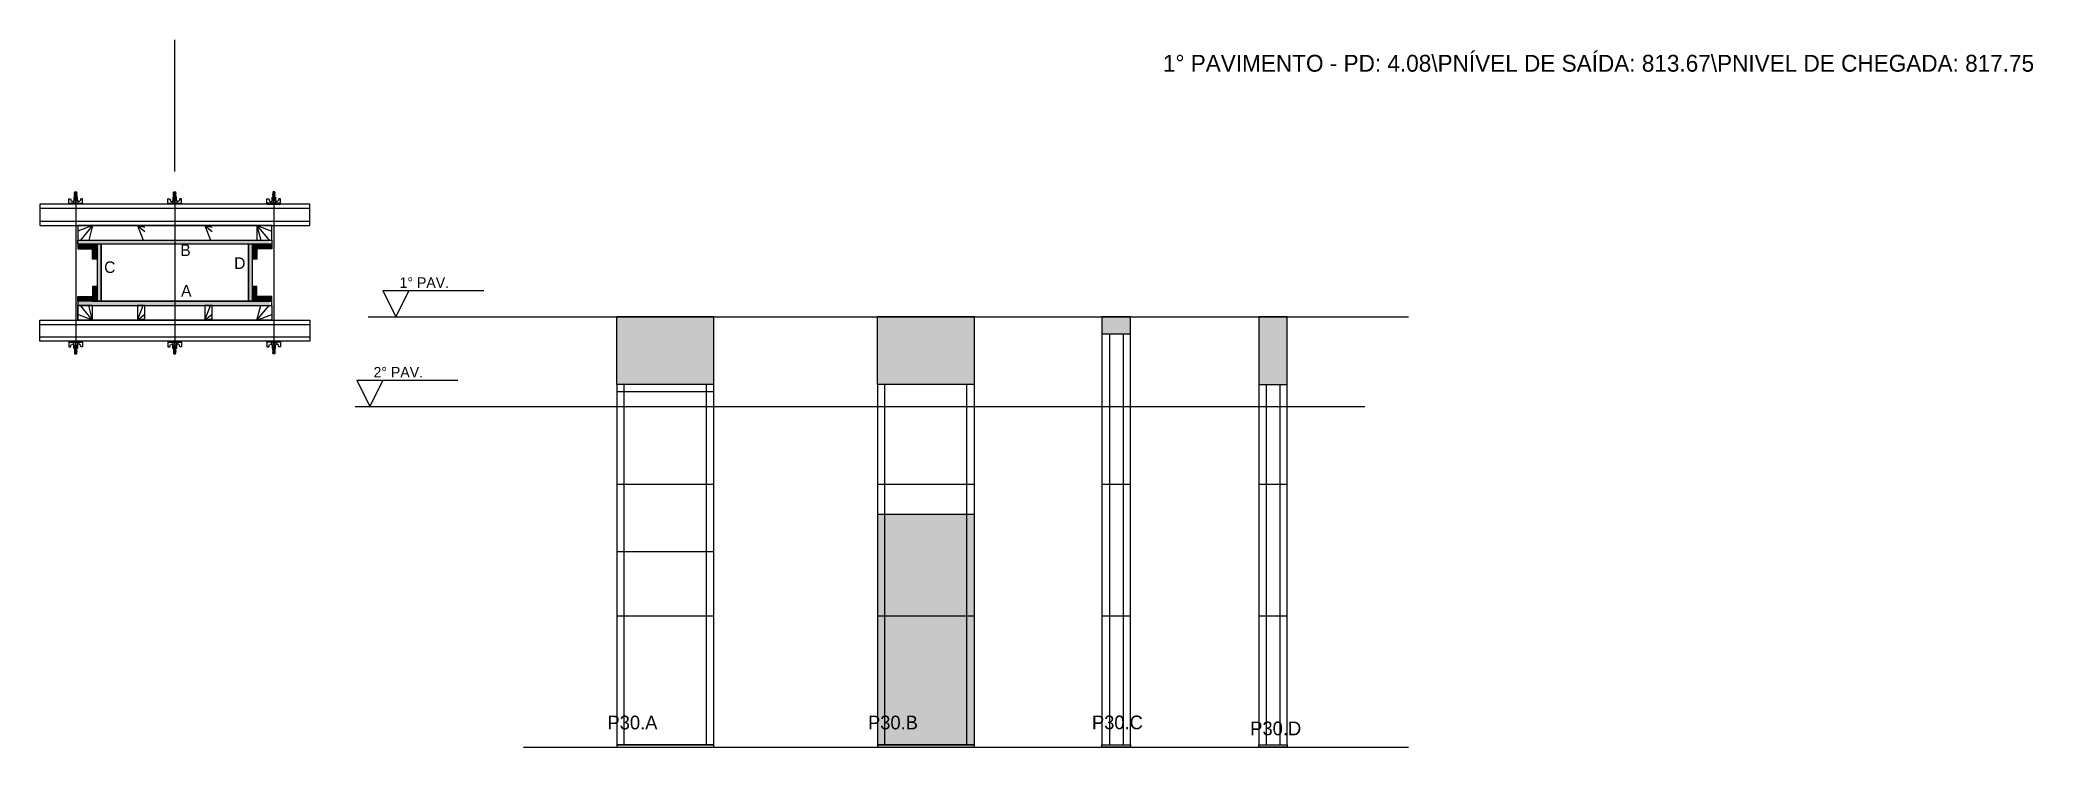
# Model space of a CAD drawing. Header units: metres. Extents: x 3100 to 4992, y 5214 to 5885.
import ezdxf

# ---------------------------------------------------------------- set-up
doc = ezdxf.new("R2010")
doc.units = ezdxf.units.M
for name, color, linetype in [('CHAPA', 7, 'Continuous'), ('COTA', 7, 'Continuous'), ('Hachura', 7, 'Continuous'), ('Madeira', 7, 'Continuous'), ('NIVEL 1° PAV.', 7, 'Continuous'), ('NIVEL 2° PAV.', 7, 'Continuous'), ('NOMENCLATURA', 7, 'Continuous'), ('Nível', 7, 'Continuous'), ('Painéis', 7, 'Continuous'), ('Perfil Metálico', 7, 'Continuous'), ('SARR_2.2x7', 7, 'Continuous'), ('SARRAFO', 7, 'Continuous'), ('Texto Seção', 7, 'Continuous'), ('TEXTO_GERAL', 7, 'Continuous')]:
    doc.layers.add(name, color=color, linetype=linetype)

msp = doc.modelspace()

# ---------------------------------------------------------------- hatches: boundary and pattern name
at = {"layer": 'COTA'}
h = msp.add_hatch(color=7, dxfattribs=at)
h.dxf.hatch_style = 1
h.paths.add_polyline_path([(3647.7, 5558.4), (3739.7, 5558.4), (3739.7, 5558.4), (3739.7, 5622.4), (3739.7, 5622.4), (3647.7, 5622.4), (3647.7, 5622.4), (3647.7, 5558.4)])
h = msp.add_hatch(color=7, dxfattribs=at)
h.dxf.hatch_style = 1
h.paths.add_polyline_path([(3894.9, 5608.4), (3894.9, 5608.4), (3894.9, 5608.4), (3894.9, 5558.4), (3894.9, 5558.4), (3986.9, 5558.4), (3986.9, 5558.4), (3986.9, 5606.4), (3986.9, 5606.4), (3986.9, 5606.4), (3986.9, 5606.4), (3986.9, 5622.4), (3986.9, 5622.4), (3894.9, 5622.4), (3894.9, 5622.4), (3894.9, 5608.4)])
h = msp.add_hatch(color=7, dxfattribs=at)
h.dxf.hatch_style = 1
h.paths.add_polyline_path([(4108, 5606.4), (4135, 5606.4), (4135, 5606.4), (4135, 5622.4), (4135, 5622.4), (4108, 5622.4), (4108, 5622.4), (4108, 5606.4)])
h = msp.add_hatch(color=7, dxfattribs=at)
h.dxf.hatch_style = 1
h.paths.add_polyline_path([(4256.8, 5558.4), (4283.8, 5558.4), (4283.8, 5558.4), (4283.8, 5622.4), (4283.8, 5622.4), (4256.8, 5622.4), (4256.8, 5622.4), (4256.8, 5558.4)])
at = {"layer": 'Hachura'}
h = msp.add_hatch(color=7, dxfattribs=at)
h.dxf.hatch_style = 1
h.paths.add_polyline_path([(3134.2, 5691.2), (3134.2, 5695.2), (3134.2, 5695.2), (3318.2, 5695.2), (3318.2, 5695.2), (3318.2, 5691.2), (3318.2, 5691.2), (3134.2, 5691.2), (3134.2, 5691.2)])
h = msp.add_hatch(color=7, dxfattribs=at)
h.dxf.hatch_style = 1
h.paths.add_polyline_path([(3150.2, 5691.2), (3150.2, 5686.8), (3150.2, 5686.8), (3136.2, 5686.8), (3136.2, 5686.8), (3136.2, 5691.2), (3136.2, 5691.2), (3150.2, 5691.2)])
h = msp.add_hatch(color=7, dxfattribs=at)
h.dxf.hatch_style = 1
h.paths.add_polyline_path([(3154.6, 5691.2), (3150.2, 5691.2), (3150.2, 5691.2), (3150.2, 5677.2), (3150.2, 5677.2), (3154.6, 5677.2), (3154.6, 5677.2), (3154.6, 5691.2)])
h = msp.add_hatch(color=7, dxfattribs=at)
h.dxf.hatch_style = 1
h.paths.add_polyline_path([(3158.2, 5691.2), (3154.6, 5691.2), (3154.6, 5691.2), (3154.6, 5637.2), (3154.6, 5637.2), (3158.2, 5637.2), (3158.2, 5637.2), (3158.2, 5691.2)])
h = msp.add_hatch(color=7, dxfattribs=at)
h.dxf.hatch_style = 1
h.paths.add_polyline_path([(3158.2, 5691.2), (3154.6, 5691.2), (3154.6, 5691.2), (3154.6, 5637.2), (3154.6, 5637.2), (3158.2, 5637.2), (3158.2, 5637.2), (3158.2, 5691.2)])
h = msp.add_hatch(color=7, dxfattribs=at)
h.dxf.hatch_style = 1
h.paths.add_polyline_path([(3301.8, 5691.2), (3298.2, 5691.2), (3298.2, 5691.2), (3298.2, 5637.2), (3298.2, 5637.2), (3301.8, 5637.2), (3301.8, 5637.2), (3301.8, 5691.2)])
h = msp.add_hatch(color=7, dxfattribs=at)
h.dxf.hatch_style = 1
h.paths.add_polyline_path([(3301.8, 5691.2), (3298.2, 5691.2), (3298.2, 5691.2), (3298.2, 5637.2), (3298.2, 5637.2), (3301.8, 5637.2), (3301.8, 5637.2), (3301.8, 5691.2)])
h = msp.add_hatch(color=7, dxfattribs=at)
h.dxf.hatch_style = 1
h.paths.add_polyline_path([(3306.2, 5691.2), (3301.8, 5691.2), (3301.8, 5691.2), (3301.8, 5677.2), (3301.8, 5677.2), (3306.2, 5677.2), (3306.2, 5677.2), (3306.2, 5691.2)])
h = msp.add_hatch(color=7, dxfattribs=at)
h.dxf.hatch_style = 1
h.paths.add_polyline_path([(3306.2, 5691.2), (3306.2, 5686.8), (3306.2, 5686.8), (3320.2, 5686.8), (3320.2, 5686.8), (3320.2, 5691.2), (3320.2, 5691.2), (3306.2, 5691.2)])
h = msp.add_hatch(color=7, dxfattribs=at)
h.dxf.hatch_style = 1
h.paths.add_polyline_path([(3134.2, 5637.2), (3134.2, 5633.2), (3134.2, 5633.2), (3318.2, 5633.2), (3318.2, 5633.2), (3318.2, 5637.2), (3318.2, 5637.2), (3134.2, 5637.2), (3134.2, 5637.2)])
h = msp.add_hatch(color=7, dxfattribs=at)
h.dxf.hatch_style = 1
h.paths.add_polyline_path([(3150.2, 5637.2), (3150.2, 5641.6), (3150.2, 5641.6), (3136.2, 5641.6), (3136.2, 5641.6), (3136.2, 5637.2), (3136.2, 5637.2), (3150.2, 5637.2)])
h = msp.add_hatch(color=7, dxfattribs=at)
h.dxf.hatch_style = 1
h.paths.add_polyline_path([(3154.6, 5637.2), (3150.2, 5637.2), (3150.2, 5637.2), (3150.2, 5651.2), (3150.2, 5651.2), (3154.6, 5651.2), (3154.6, 5651.2), (3154.6, 5637.2)])
h = msp.add_hatch(color=7, dxfattribs=at)
h.dxf.hatch_style = 1
h.paths.add_polyline_path([(3306.2, 5637.2), (3301.8, 5637.2), (3301.8, 5637.2), (3301.8, 5651.2), (3301.8, 5651.2), (3306.2, 5651.2), (3306.2, 5651.2), (3306.2, 5637.2)])
h = msp.add_hatch(color=7, dxfattribs=at)
h.dxf.hatch_style = 1
h.paths.add_polyline_path([(3306.2, 5637.2), (3306.2, 5641.6), (3306.2, 5641.6), (3320.2, 5641.6), (3320.2, 5641.6), (3320.2, 5637.2), (3320.2, 5637.2), (3306.2, 5637.2)])
h = msp.add_hatch(color=7, dxfattribs=at)
h.dxf.hatch_style = 1
h.paths.add_polyline_path([(3986.9, 5214.4), (3986.9, 5435.4), (3986.9, 5435.4), (3894.9, 5435.4), (3894.9, 5435.4), (3894.9, 5214.4), (3894.9, 5214.4), (3986.9, 5214.4), (3986.9, 5214.4)])

# ---------------------------------------------------------------- linework, layer by layer
at = {"layer": 'CHAPA', "color": 7, "lineweight": 25}
for points in [[(3136.2, 5691.2), (3136.2, 5695.2), (3320.2, 5695.2), (3320.2, 5691.2)], [(3136.2, 5691.2), (3136.2, 5695.2), (3320.2, 5695.2), (3320.2, 5691.2)], [(3158.2, 5691.2), (3154.6, 5691.2), (3154.6, 5637.2), (3158.2, 5637.2)], [(3158.2, 5691.2), (3154.6, 5691.2), (3154.6, 5637.2), (3158.2, 5637.2)], [(3301.8, 5691.2), (3298.2, 5691.2), (3298.2, 5637.2), (3301.8, 5637.2)], [(3301.8, 5691.2), (3298.2, 5691.2), (3298.2, 5637.2), (3301.8, 5637.2)], [(3136.2, 5637.2), (3136.2, 5633.2), (3320.2, 5633.2), (3320.2, 5637.2)], [(3136.2, 5637.2), (3136.2, 5633.2), (3320.2, 5633.2), (3320.2, 5637.2)]]:
    msp.add_lwpolyline(points, close=True, dxfattribs=at)
at = {"layer": 'COTA', "color": 7, "lineweight": 25}
for p, q in [((3739.7, 5622.4), (3647.7, 5622.4)), ((3647.7, 5558.4), (3647.7, 5622.4)), ((3739.7, 5558.4), (3739.7, 5622.4)), ((3986.9, 5622.4), (3894.9, 5622.4)), ((3894.9, 5558.4), (3894.9, 5622.4)), ((3986.9, 5558.4), (3986.9, 5622.4))]:
    msp.add_line(p, q, dxfattribs=at)
for points in [[(4135, 5606.4), (4135, 5622.4), (4108, 5622.4), (4108, 5606.4)], [(4283.8, 5558.4), (4283.8, 5622.4), (4256.8, 5622.4), (4256.8, 5558.4)]]:
    msp.add_lwpolyline(points, dxfattribs=at)
at = {"layer": 'Defpoints', "color": 7, "lineweight": 25}
msp.add_line((3228.2, 5760.1), (3228.2, 5885.1), dxfattribs=at)
at = {"layer": 'Hachura', "color": 7, "lineweight": 25}
for p, q in [((3127.7, 5729.2), (3127.7, 5734.3)), ((3127.7, 5734.3), (3129.4, 5734.3)), ((3129.4, 5734.3), (3130, 5732.1)), ((3130.3, 5731.9), (3132.2, 5731.9)), ((3132.2, 5732.7), (3136.1, 5732.7)), ((3132.2, 5730.1), (3132.2, 5732.7)), ((3135.9, 5735.9), (3132.5, 5735.9)), ((3132.5, 5735.9), (3132.5, 5732.7)), ((3135.9, 5735.8), (3132.5, 5735.8)), ((3135.2, 5738.9), (3133, 5740)), ((3135.2, 5737.8), (3133, 5738.8)), ((3135.2, 5736.6), (3133, 5737.7)), ((3134.3, 5735.9), (3133, 5736.5)), ((3133.1, 5740.7), (3133.5, 5741)), ((3133.1, 5740.3), (3133.1, 5740.7)), ((3133.1, 5740.7), (3133.1, 5740.7)), ((3135.1, 5740.7), (3133.1, 5740.7)), ((3133.1, 5740.3), (3135.1, 5739.4)), ((3133.1, 5740.3), (3135.1, 5739.4)), ((3133.1, 5740.2), (3135.2, 5739.2)), ((3133.1, 5739.2), (3133.1, 5739.8)), ((3135.1, 5738.8), (3133.1, 5739.8)), ((3133.1, 5739.2), (3135.1, 5738.2)), ((3133.1, 5739.1), (3135.2, 5738)), ((3133.1, 5738), (3133.1, 5738.7)), ((3135.1, 5737.7), (3133.1, 5738.7)), ((3133.1, 5738.4), (3133.1, 5738.7)), ((3133.1, 5738), (3135.1, 5737)), ((3133.1, 5737.9), (3135.2, 5736.8)), ((3133.1, 5736.9), (3133.1, 5737.5)), ((3135.1, 5736.5), (3133.1, 5737.5)), ((3133.1, 5736.9), (3135.1, 5735.9)), ((3134, 5735.9), (3133.1, 5736.3)), ((3133.1, 5735.9), (3133.1, 5736.3)), ((3133.5, 5741), (3134.8, 5741)), ((3133.5, 5735.9), (3133.5, 5732.7)), ((3135.1, 5740), (3133.8, 5740.7)), ((3133.9, 5730.1), (3133.9, 5732.1)), ((3135.2, 5740.1), (3134, 5740.7)), ((3134.2, 5740), (3134.2, 5592.2)), ((3134.4, 5732.1), (3134.4, 5730.1)), ((3134.6, 5740.7), (3135.2, 5740.3)), ((3135.1, 5740.7), (3134.8, 5741)), ((3134.8, 5740.7), (3135.1, 5740.5)), ((3135.1, 5740.5), (3135.1, 5740.7)), ((3135.1, 5740), (3135.1, 5739.4)), ((3135.1, 5738.2), (3135.1, 5738.8)), ((3135.1, 5737.5), (3135.1, 5737.7)), ((3135.1, 5737.5), (3135.1, 5737)), ((3135.1, 5736.5), (3135.1, 5735.9)), ((3135.1, 5735.9), (3135.1, 5732.7)), ((3135.9, 5732.7), (3135.9, 5735.9)), ((3136.1, 5732.7), (3135.9, 5732.7)), ((3136.1, 5732.7), (3135.9, 5732.7)), ((3136.1, 5732.7), (3136.1, 5730.1)), ((3138.1, 5731.9), (3136.1, 5731.9)), ((3138.9, 5734.3), (3138.4, 5732.1)), ((3140.6, 5734.3), (3138.9, 5734.3)), ((3140.6, 5730.1), (3140.6, 5734.3)), ((3221.7, 5729.2), (3221.7, 5734.3)), ((3221.7, 5734.3), (3223.4, 5734.3)), ((3223.4, 5734.3), (3224, 5732.1)), ((3224.3, 5731.9), (3226.2, 5731.9)), ((3226.2, 5732.7), (3230.1, 5732.7)), ((3226.2, 5730.1), (3226.2, 5732.7)), ((3229.9, 5735.9), (3226.5, 5735.9)), ((3226.5, 5735.9), (3226.5, 5732.7)), ((3229.9, 5735.8), (3226.5, 5735.8)), ((3229.2, 5738.9), (3227, 5740)), ((3229.2, 5737.8), (3227, 5738.8)), ((3229.2, 5736.6), (3227, 5737.7)), ((3228.3, 5735.9), (3227, 5736.5)), ((3227.1, 5740.7), (3227.5, 5741)), ((3227.1, 5740.3), (3227.1, 5740.7)), ((3227.1, 5740.7), (3227.1, 5740.7)), ((3229.1, 5740.7), (3227.1, 5740.7)), ((3227.1, 5740.3), (3229.1, 5739.4)), ((3227.1, 5740.3), (3229.1, 5739.4)), ((3227.1, 5740.2), (3229.2, 5739.2)), ((3227.1, 5739.2), (3227.1, 5739.8)), ((3229.1, 5738.8), (3227.1, 5739.8)), ((3227.1, 5739.2), (3229.1, 5738.2)), ((3227.1, 5739.1), (3229.2, 5738)), ((3227.1, 5738), (3227.1, 5738.7)), ((3229.1, 5737.7), (3227.1, 5738.7)), ((3227.1, 5738.4), (3227.1, 5738.7)), ((3227.1, 5738), (3229.1, 5737)), ((3227.1, 5737.9), (3229.2, 5736.8)), ((3227.1, 5736.9), (3227.1, 5737.5)), ((3229.1, 5736.5), (3227.1, 5737.5)), ((3227.1, 5736.9), (3229.1, 5735.9)), ((3228, 5735.9), (3227.1, 5736.3)), ((3227.1, 5735.9), (3227.1, 5736.3)), ((3227.5, 5741), (3228.8, 5741)), ((3227.5, 5735.9), (3227.5, 5732.7)), ((3229.1, 5740), (3227.8, 5740.7)), ((3227.9, 5730.1), (3227.9, 5732.1)), ((3229.2, 5740.1), (3228, 5740.7)), ((3228.2, 5740), (3228.2, 5592.2)), ((3228.4, 5732.1), (3228.4, 5730.1)), ((3228.6, 5740.7), (3229.2, 5740.3)), ((3229.1, 5740.7), (3228.8, 5741)), ((3228.8, 5740.7), (3229.1, 5740.5)), ((3229.1, 5740.5), (3229.1, 5740.7)), ((3229.1, 5740), (3229.1, 5739.4)), ((3229.1, 5738.2), (3229.1, 5738.8)), ((3229.1, 5737.5), (3229.1, 5737.7)), ((3229.1, 5737.5), (3229.1, 5737)), ((3229.1, 5736.5), (3229.1, 5735.9)), ((3229.1, 5735.9), (3229.1, 5732.7)), ((3229.9, 5732.7), (3229.9, 5735.9)), ((3230.1, 5732.7), (3229.9, 5732.7)), ((3230.1, 5732.7), (3229.9, 5732.7)), ((3230.1, 5732.7), (3230.1, 5730.1)), ((3232.1, 5731.9), (3230.1, 5731.9)), ((3232.9, 5734.3), (3232.4, 5732.1)), ((3234.6, 5734.3), (3232.9, 5734.3)), ((3234.6, 5730.1), (3234.6, 5734.3)), ((3315.7, 5730.1), (3315.7, 5734.3)), ((3315.7, 5734.3), (3317.4, 5734.3)), ((3317.4, 5734.3), (3318, 5732.1)), ((3318.3, 5731.9), (3320.2, 5731.9)), ((3324.1, 5732.7), (3320.2, 5732.7)), ((3320.2, 5732.7), (3320.2, 5730.1)), ((3320.2, 5732.7), (3320.5, 5732.7)), ((3320.2, 5732.7), (3320.5, 5732.7)), ((3320.5, 5735.9), (3323.9, 5735.9)), ((3320.5, 5732.7), (3320.5, 5735.9)), ((3320.5, 5735.8), (3323.9, 5735.8)), ((3321.8, 5740.7), (3321.1, 5740.3)), ((3323.3, 5740.2), (3321.1, 5739.2)), ((3323.3, 5739.1), (3321.1, 5738)), ((3323.3, 5737.9), (3321.1, 5736.8)), ((3321.2, 5740.1), (3322.3, 5740.7)), ((3321.2, 5738.9), (3323.3, 5740)), ((3321.2, 5737.8), (3323.3, 5738.8)), ((3321.2, 5736.6), (3323.3, 5737.7)), ((3321.3, 5740.7), (3321.6, 5741)), ((3321.5, 5740.7), (3321.3, 5740.5)), ((3321.3, 5740.5), (3321.3, 5740.7)), ((3321.3, 5740), (3322.6, 5740.7)), ((3321.3, 5740.7), (3323.2, 5740.7)), ((3323.2, 5740.3), (3321.3, 5739.4)), ((3323.2, 5740.3), (3321.3, 5739.4)), ((3321.3, 5740), (3321.3, 5739.4)), ((3321.3, 5738.8), (3323.2, 5739.8)), ((3323.2, 5739.2), (3321.3, 5738.2)), ((3321.3, 5738.2), (3321.3, 5738.8)), ((3321.3, 5737.7), (3323.2, 5738.7)), ((3323.2, 5738), (3321.3, 5737)), ((3321.3, 5737.5), (3321.3, 5737.7)), ((3321.3, 5737.5), (3321.3, 5737)), ((3321.3, 5736.5), (3323.2, 5737.5)), ((3323.2, 5736.9), (3321.3, 5735.9)), ((3321.3, 5736.5), (3321.3, 5735.9)), ((3321.3, 5735.9), (3321.3, 5732.7)), ((3322.9, 5741), (3321.6, 5741)), ((3322, 5732.1), (3322, 5730.1)), ((3322, 5735.9), (3323.3, 5736.5)), ((3322.2, 5740), (3322.2, 5592.2)), ((3322.3, 5735.9), (3323.2, 5736.3)), ((3322.5, 5730.1), (3322.5, 5732.1)), ((3322.8, 5735.9), (3322.8, 5732.7)), ((3323.2, 5740.7), (3322.9, 5741)), ((3323.2, 5740.3), (3323.2, 5740.7)), ((3323.2, 5740.7), (3323.2, 5740.7)), ((3323.2, 5739.2), (3323.2, 5739.8)), ((3323.2, 5738), (3323.2, 5738.7)), ((3323.2, 5738.4), (3323.2, 5738.7)), ((3323.2, 5736.9), (3323.2, 5737.5)), ((3323.2, 5735.9), (3323.2, 5736.3)), ((3323.9, 5735.9), (3323.9, 5732.7)), ((3324.1, 5730.1), (3324.1, 5732.7)), ((3326.1, 5731.9), (3324.1, 5731.9)), ((3327, 5734.3), (3326.4, 5732.1)), ((3328.6, 5734.3), (3327, 5734.3)), ((3328.6, 5729.2), (3328.6, 5734.3)), ((3127.7, 5730.1), (3140.6, 5730.1)), ((3127.7, 5730.1), (3132.9, 5730.1)), ((3140.6, 5729.2), (3127.7, 5729.2)), ((3127.9, 5730.1), (3127.9, 5729.2)), ((3128.1, 5730.1), (3128.1, 5729.2)), ((3128.4, 5730.1), (3128.4, 5729.2)), ((3128.9, 5730.1), (3128.9, 5729.2)), ((3129.7, 5730.1), (3129.7, 5729.2)), ((3131.1, 5730.1), (3131.1, 5729.2)), ((3139.7, 5729.2), (3131.9, 5729.2)), ((3134.2, 5730.1), (3132.2, 5730.1)), ((3132.9, 5730.1), (3133.5, 5730.1)), ((3133.2, 5729.8), (3133.2, 5730)), ((3133.2, 5729.3), (3133.2, 5729.8)), ((3134.2, 5730.1), (3134.2, 5729.2)), ((3135.2, 5730), (3135.2, 5729.5)), ((3137.2, 5730.1), (3137.2, 5729.2)), ((3138.6, 5730.1), (3138.6, 5729.2)), ((3139.5, 5730.1), (3139.5, 5729.2)), ((3139.9, 5730.1), (3139.9, 5729.2)), ((3140.3, 5730.1), (3140.3, 5729.2)), ((3140.5, 5730.1), (3140.5, 5729.2)), ((3140.6, 5730.1), (3140.6, 5729.2)), ((3221.7, 5730.1), (3234.6, 5730.1)), ((3221.7, 5730.1), (3226.9, 5730.1)), ((3234.6, 5729.2), (3221.7, 5729.2)), ((3221.9, 5730.1), (3221.9, 5729.2)), ((3222.1, 5730.1), (3222.1, 5729.2)), ((3222.4, 5730.1), (3222.4, 5729.2)), ((3222.9, 5730.1), (3222.9, 5729.2)), ((3223.7, 5730.1), (3223.7, 5729.2)), ((3225.1, 5730.1), (3225.1, 5729.2)), ((3233.7, 5729.2), (3225.9, 5729.2)), ((3228.2, 5730.1), (3226.2, 5730.1)), ((3226.9, 5730.1), (3227.5, 5730.1)), ((3227.2, 5729.8), (3227.2, 5730)), ((3227.2, 5729.3), (3227.2, 5729.8)), ((3228.2, 5730.1), (3228.2, 5729.2)), ((3229.2, 5730), (3229.2, 5729.5)), ((3231.2, 5730.1), (3231.2, 5729.2)), ((3232.6, 5730.1), (3232.6, 5729.2)), ((3233.5, 5730.1), (3233.5, 5729.2)), ((3233.9, 5730.1), (3233.9, 5729.2)), ((3234.3, 5730.1), (3234.3, 5729.2)), ((3234.5, 5730.1), (3234.5, 5729.2)), ((3234.6, 5730.1), (3234.6, 5729.2)), ((3328.6, 5730.1), (3315.7, 5730.1)), ((3315.7, 5730.1), (3315.7, 5729.2)), ((3315.7, 5729.2), (3328.6, 5729.2)), ((3315.9, 5730.1), (3315.9, 5729.2)), ((3316.1, 5730.1), (3316.1, 5729.2)), ((3316.4, 5730.1), (3316.4, 5729.2)), ((3316.7, 5729.2), (3324.5, 5729.2)), ((3316.9, 5730.1), (3316.9, 5729.2)), ((3317.7, 5730.1), (3317.7, 5729.2)), ((3319.2, 5730.1), (3319.2, 5729.2)), ((3321.2, 5730), (3321.2, 5729.5)), ((3322.2, 5730.1), (3324.1, 5730.1)), ((3322.2, 5730.1), (3322.2, 5729.2)), ((3323.5, 5730.1), (3322.8, 5730.1)), ((3323.1, 5729.8), (3323.1, 5730)), ((3323.1, 5729.3), (3323.1, 5729.8)), ((3328.6, 5730.1), (3323.5, 5730.1)), ((3325.2, 5730.1), (3325.2, 5729.2)), ((3326.6, 5730.1), (3326.6, 5729.2)), ((3327.5, 5730.1), (3327.5, 5729.2)), ((3327.9, 5730.1), (3327.9, 5729.2)), ((3328.3, 5730.1), (3328.3, 5729.2)), ((3328.5, 5730.1), (3328.5, 5729.2)), ((3140.6, 5599.2), (3127.7, 5599.2)), ((3127.7, 5599.2), (3127.7, 5594)), ((3127.9, 5598.3), (3127.9, 5599.2)), ((3128.1, 5598.3), (3128.1, 5599.2)), ((3128.4, 5598.3), (3128.4, 5599.2)), ((3128.9, 5598.3), (3128.9, 5599.2)), ((3129.7, 5598.3), (3129.7, 5599.2)), ((3131.1, 5598.3), (3131.1, 5599.2)), ((3139.7, 5599.2), (3131.9, 5599.2)), ((3133.2, 5599), (3133.2, 5598.6)), ((3133.2, 5598.6), (3133.2, 5598.4)), ((3134.2, 5598.3), (3134.2, 5599.2)), ((3135.2, 5598.4), (3135.2, 5598.8)), ((3137.2, 5598.3), (3137.2, 5599.2)), ((3138.6, 5598.3), (3138.6, 5599.2)), ((3139.5, 5598.3), (3139.5, 5599.2)), ((3139.9, 5598.3), (3139.9, 5599.2)), ((3140.3, 5598.3), (3140.3, 5599.2)), ((3140.5, 5598.3), (3140.5, 5599.2)), ((3140.6, 5598.3), (3140.6, 5599.2)), ((3234.6, 5599.2), (3221.7, 5599.2)), ((3221.7, 5599.2), (3221.7, 5594)), ((3221.9, 5598.3), (3221.9, 5599.2)), ((3222.1, 5598.3), (3222.1, 5599.2)), ((3222.4, 5598.3), (3222.4, 5599.2)), ((3222.9, 5598.3), (3222.9, 5599.2)), ((3223.7, 5598.3), (3223.7, 5599.2)), ((3225.1, 5598.3), (3225.1, 5599.2)), ((3233.7, 5599.2), (3225.9, 5599.2)), ((3227.2, 5599), (3227.2, 5598.6)), ((3227.2, 5598.6), (3227.2, 5598.4)), ((3228.2, 5598.3), (3228.2, 5599.2)), ((3229.2, 5598.4), (3229.2, 5598.8)), ((3231.2, 5598.3), (3231.2, 5599.2)), ((3232.6, 5598.3), (3232.6, 5599.2)), ((3233.5, 5598.3), (3233.5, 5599.2)), ((3233.9, 5598.3), (3233.9, 5599.2)), ((3234.3, 5598.3), (3234.3, 5599.2)), ((3234.5, 5598.3), (3234.5, 5599.2)), ((3234.6, 5598.3), (3234.6, 5599.2)), ((3315.7, 5599.2), (3328.6, 5599.2)), ((3315.7, 5598.3), (3315.7, 5599.2)), ((3315.9, 5598.3), (3315.9, 5599.2)), ((3316.1, 5598.3), (3316.1, 5599.2)), ((3316.4, 5598.3), (3316.4, 5599.2)), ((3316.7, 5599.2), (3324.5, 5599.2)), ((3316.9, 5598.3), (3316.9, 5599.2)), ((3317.7, 5598.3), (3317.7, 5599.2)), ((3319.2, 5598.3), (3319.2, 5599.2)), ((3321.2, 5598.4), (3321.2, 5598.8)), ((3322.2, 5598.3), (3322.2, 5599.2)), ((3323.1, 5599), (3323.1, 5598.6)), ((3323.1, 5598.6), (3323.1, 5598.4)), ((3325.2, 5598.3), (3325.2, 5599.2)), ((3326.6, 5598.3), (3326.6, 5599.2)), ((3327.5, 5598.3), (3327.5, 5599.2)), ((3327.9, 5598.3), (3327.9, 5599.2)), ((3328.3, 5598.3), (3328.3, 5599.2)), ((3328.5, 5598.3), (3328.5, 5599.2)), ((3328.6, 5599.2), (3328.6, 5594)), ((3127.7, 5598.3), (3140.6, 5598.3)), ((3127.7, 5598.3), (3132.9, 5598.3)), ((3127.7, 5594), (3129.4, 5594)), ((3129.4, 5594), (3130, 5596.2)), ((3130.3, 5596.5), (3132.2, 5596.5)), ((3134.2, 5598.3), (3132.2, 5598.3)), ((3132.2, 5598.3), (3132.2, 5595.7)), ((3132.2, 5595.7), (3136.1, 5595.7)), ((3132.5, 5592.5), (3132.5, 5595.7)), ((3135.9, 5592.5), (3132.5, 5592.5)), ((3135.9, 5592.5), (3132.5, 5592.5)), ((3132.9, 5598.3), (3133.5, 5598.3)), ((3134.3, 5592.5), (3133, 5591.8)), ((3135.2, 5591.7), (3133, 5590.7)), ((3135.2, 5590.6), (3133, 5589.5)), ((3135.2, 5589.4), (3133, 5588.4)), ((3133.1, 5591.5), (3135.1, 5592.5)), ((3134, 5592.5), (3133.1, 5592)), ((3133.1, 5592.5), (3133.1, 5592)), ((3135.1, 5591.8), (3133.1, 5590.9)), ((3133.1, 5591.5), (3133.1, 5590.9)), ((3133.1, 5590.4), (3135.2, 5591.5)), ((3133.1, 5590.3), (3135.1, 5591.3)), ((3135.1, 5590.7), (3133.1, 5589.7)), ((3133.1, 5589.3), (3135.2, 5590.4)), ((3133.1, 5590.3), (3133.1, 5589.7)), ((3133.1, 5589.2), (3135.1, 5590.1)), ((3133.1, 5589.9), (3133.1, 5589.7)), ((3135.1, 5589.5), (3133.1, 5588.5)), ((3133.1, 5589.2), (3133.1, 5588.5)), ((3133.1, 5588.1), (3135.2, 5589.2)), ((3133.1, 5588), (3135.1, 5589)), ((3133.1, 5588), (3135.1, 5589)), ((3133.1, 5588), (3133.1, 5587.7)), ((3133.1, 5587.7), (3133.1, 5587.7)), ((3133.1, 5587.7), (3133.5, 5587.4)), ((3135.1, 5587.7), (3133.1, 5587.7)), ((3133.5, 5592.5), (3133.5, 5595.7)), ((3133.5, 5587.4), (3134.8, 5587.4)), ((3135.1, 5588.3), (3133.8, 5587.7)), ((3133.9, 5598.3), (3133.9, 5596.3)), ((3135.2, 5588.3), (3134, 5587.7)), ((3134.4, 5596.3), (3134.4, 5598.3)), ((3134.6, 5587.7), (3135.2, 5588)), ((3134.8, 5587.7), (3135.1, 5587.8)), ((3135.1, 5587.7), (3134.8, 5587.4)), ((3135.1, 5592.5), (3135.1, 5595.7)), ((3135.1, 5591.8), (3135.1, 5592.5)), ((3135.1, 5590.9), (3135.1, 5591.3)), ((3135.1, 5590.9), (3135.1, 5590.7)), ((3135.1, 5590.1), (3135.1, 5589.5)), ((3135.1, 5588.3), (3135.1, 5589)), ((3135.1, 5587.8), (3135.1, 5587.7)), ((3135.9, 5595.7), (3135.9, 5592.5)), ((3136.1, 5595.7), (3135.9, 5595.7)), ((3136.1, 5595.7), (3135.9, 5595.7)), ((3136.1, 5595.7), (3136.1, 5598.3)), ((3138.1, 5596.5), (3136.1, 5596.5)), ((3138.9, 5594), (3138.4, 5596.2)), ((3140.6, 5594), (3138.9, 5594)), ((3140.6, 5598.3), (3140.6, 5594)), ((3221.7, 5598.3), (3234.6, 5598.3)), ((3221.7, 5598.3), (3226.9, 5598.3)), ((3221.7, 5594), (3223.4, 5594)), ((3223.4, 5594), (3224, 5596.2)), ((3224.3, 5596.5), (3226.2, 5596.5)), ((3228.2, 5598.3), (3226.2, 5598.3)), ((3226.2, 5598.3), (3226.2, 5595.7)), ((3226.2, 5595.7), (3230.1, 5595.7)), ((3226.5, 5592.5), (3226.5, 5595.7)), ((3229.9, 5592.5), (3226.5, 5592.5)), ((3229.9, 5592.5), (3226.5, 5592.5)), ((3226.9, 5598.3), (3227.5, 5598.3)), ((3228.3, 5592.5), (3227, 5591.8)), ((3229.2, 5591.7), (3227, 5590.7)), ((3229.2, 5590.6), (3227, 5589.5)), ((3229.2, 5589.4), (3227, 5588.4)), ((3227.1, 5591.5), (3229.1, 5592.5)), ((3228, 5592.5), (3227.1, 5592)), ((3227.1, 5592.5), (3227.1, 5592)), ((3229.1, 5591.8), (3227.1, 5590.9)), ((3227.1, 5591.5), (3227.1, 5590.9)), ((3227.1, 5590.4), (3229.2, 5591.5)), ((3227.1, 5590.3), (3229.1, 5591.3)), ((3229.1, 5590.7), (3227.1, 5589.7)), ((3227.1, 5589.3), (3229.2, 5590.4)), ((3227.1, 5590.3), (3227.1, 5589.7)), ((3227.1, 5589.2), (3229.1, 5590.1)), ((3227.1, 5589.9), (3227.1, 5589.7)), ((3229.1, 5589.5), (3227.1, 5588.5)), ((3227.1, 5589.2), (3227.1, 5588.5)), ((3227.1, 5588.1), (3229.2, 5589.2)), ((3227.1, 5588), (3229.1, 5589)), ((3227.1, 5588), (3229.1, 5589)), ((3227.1, 5588), (3227.1, 5587.7)), ((3227.1, 5587.7), (3227.1, 5587.7)), ((3227.1, 5587.7), (3227.5, 5587.4)), ((3229.1, 5587.7), (3227.1, 5587.7)), ((3227.5, 5592.5), (3227.5, 5595.7)), ((3227.5, 5587.4), (3228.8, 5587.4)), ((3229.1, 5588.3), (3227.8, 5587.7)), ((3227.9, 5598.3), (3227.9, 5596.3)), ((3229.2, 5588.3), (3228, 5587.7)), ((3228.4, 5596.3), (3228.4, 5598.3)), ((3228.6, 5587.7), (3229.2, 5588)), ((3228.8, 5587.7), (3229.1, 5587.8)), ((3229.1, 5587.7), (3228.8, 5587.4)), ((3229.1, 5592.5), (3229.1, 5595.7)), ((3229.1, 5591.8), (3229.1, 5592.5)), ((3229.1, 5590.9), (3229.1, 5591.3)), ((3229.1, 5590.9), (3229.1, 5590.7)), ((3229.1, 5590.1), (3229.1, 5589.5)), ((3229.1, 5588.3), (3229.1, 5589)), ((3229.1, 5587.8), (3229.1, 5587.7)), ((3229.9, 5595.7), (3229.9, 5592.5)), ((3230.1, 5595.7), (3229.9, 5595.7)), ((3230.1, 5595.7), (3229.9, 5595.7)), ((3230.1, 5595.7), (3230.1, 5598.3)), ((3232.1, 5596.5), (3230.1, 5596.5)), ((3232.9, 5594), (3232.4, 5596.2)), ((3234.6, 5594), (3232.9, 5594)), ((3234.6, 5598.3), (3234.6, 5594)), ((3328.6, 5598.3), (3315.7, 5598.3)), ((3315.7, 5598.3), (3315.7, 5594)), ((3315.7, 5594), (3317.4, 5594)), ((3317.4, 5594), (3318, 5596.2)), ((3318.3, 5596.5), (3320.2, 5596.5)), ((3320.2, 5595.7), (3320.2, 5598.3)), ((3324.1, 5595.7), (3320.2, 5595.7)), ((3320.2, 5595.7), (3320.5, 5595.7)), ((3320.2, 5595.7), (3320.5, 5595.7)), ((3320.5, 5595.7), (3320.5, 5592.5)), ((3320.5, 5592.5), (3323.9, 5592.5)), ((3320.5, 5592.5), (3323.9, 5592.5)), ((3323.3, 5590.4), (3321.1, 5591.5)), ((3323.3, 5589.3), (3321.1, 5590.4)), ((3323.3, 5588.1), (3321.1, 5589.2)), ((3321.8, 5587.7), (3321.1, 5588)), ((3321.2, 5591.7), (3323.3, 5590.7)), ((3321.2, 5590.6), (3323.3, 5589.5)), ((3321.2, 5589.4), (3323.3, 5588.4)), ((3321.2, 5588.3), (3322.3, 5587.7)), ((3321.3, 5592.5), (3321.3, 5595.7)), ((3321.3, 5591.8), (3321.3, 5592.5)), ((3323.2, 5591.5), (3321.3, 5592.5)), ((3321.3, 5591.8), (3323.2, 5590.9)), ((3321.3, 5590.9), (3321.3, 5591.3)), ((3323.2, 5590.3), (3321.3, 5591.3)), ((3321.3, 5590.9), (3321.3, 5590.7)), ((3321.3, 5590.7), (3323.2, 5589.7)), ((3321.3, 5590.1), (3321.3, 5589.5)), ((3323.2, 5589.2), (3321.3, 5590.1)), ((3321.3, 5589.5), (3323.2, 5588.5)), ((3323.2, 5588), (3321.3, 5589)), ((3321.3, 5588.3), (3321.3, 5589)), ((3323.2, 5588), (3321.3, 5589)), ((3321.3, 5588.3), (3322.6, 5587.7)), ((3321.5, 5587.7), (3321.3, 5587.8)), ((3321.3, 5587.8), (3321.3, 5587.7)), ((3321.3, 5587.7), (3321.6, 5587.4)), ((3321.3, 5587.7), (3323.2, 5587.7)), ((3322.9, 5587.4), (3321.6, 5587.4)), ((3322, 5596.3), (3322, 5598.3)), ((3322, 5592.5), (3323.3, 5591.8)), ((3322.2, 5598.3), (3324.1, 5598.3)), ((3322.3, 5592.5), (3323.2, 5592)), ((3322.5, 5598.3), (3322.5, 5596.3)), ((3323.5, 5598.3), (3322.8, 5598.3)), ((3322.8, 5592.5), (3322.8, 5595.7)), ((3323.2, 5587.7), (3322.9, 5587.4)), ((3323.2, 5592.5), (3323.2, 5592)), ((3323.2, 5591.5), (3323.2, 5590.9)), ((3323.2, 5590.3), (3323.2, 5589.7)), ((3323.2, 5589.9), (3323.2, 5589.7)), ((3323.2, 5589.2), (3323.2, 5588.5)), ((3323.2, 5588), (3323.2, 5587.7)), ((3323.2, 5587.7), (3323.2, 5587.7)), ((3328.6, 5598.3), (3323.5, 5598.3)), ((3323.9, 5592.5), (3323.9, 5595.7)), ((3324.1, 5598.3), (3324.1, 5595.7)), ((3326.1, 5596.5), (3324.1, 5596.5)), ((3327, 5594), (3326.4, 5596.2)), ((3328.6, 5594), (3327, 5594))]:
    msp.add_line(p, q, dxfattribs=at)
at = {"layer": 'Madeira', "color": 7, "lineweight": 25}
for p, q in [((3150.2, 5709.2), (3136.2, 5703.7)), ((3150.2, 5709.2), (3138.7, 5695.2)), ((3150.2, 5709.2), (3146.7, 5695.2)), ((3192.7, 5709.2), (3199.7, 5703.4)), ((3192.7, 5709.2), (3199.7, 5707.4)), ((3192.7, 5709.2), (3198.1, 5695.2)), ((3256.7, 5709.2), (3263.7, 5703.4)), ((3256.7, 5709.2), (3263.7, 5707.4)), ((3256.7, 5709.2), (3262.1, 5695.2)), ((3306.2, 5709.2), (3317.7, 5695.2)), ((3306.2, 5709.2), (3309.7, 5695.2)), ((3306.2, 5709.2), (3320.2, 5703.8)), ((3150.2, 5619.2), (3136.2, 5624.6)), ((3150.2, 5619.2), (3138.7, 5633.2)), ((3150.2, 5619.2), (3146.7, 5633.2)), ((3192.7, 5619.2), (3198.1, 5633.2)), ((3192.7, 5619.2), (3199.7, 5624.9)), ((3192.7, 5619.2), (3199.7, 5620.9)), ((3256.7, 5619.2), (3262.1, 5633.2)), ((3256.7, 5619.2), (3263.7, 5624.9)), ((3256.7, 5619.2), (3263.7, 5620.9)), ((3306.2, 5619.2), (3317.7, 5633.2)), ((3306.2, 5619.2), (3309.7, 5633.2)), ((3306.2, 5619.2), (3320.2, 5624.6))]:
    msp.add_line(p, q, dxfattribs=at)
for points in [[(3136.2, 5709.2), (3136.2, 5695.2), (3320.2, 5695.2), (3320.2, 5709.2)], [(3306.2, 5709.2), (3306.2, 5695.2), (3320.2, 5695.2), (3320.2, 5709.2)], [(3150.2, 5619.2), (3150.2, 5633.2), (3136.2, 5633.2), (3136.2, 5619.2)], [(3136.2, 5619.2), (3136.2, 5633.2), (3320.2, 5633.2), (3320.2, 5619.2)], [(3192.7, 5619.2), (3199.7, 5619.2), (3199.7, 5633.2), (3192.7, 5633.2)], [(3256.7, 5619.2), (3263.7, 5619.2), (3263.7, 5633.2), (3256.7, 5633.2)]]:
    msp.add_lwpolyline(points, close=True, dxfattribs=at)
at = {"layer": 'NIVEL 1° PAV.', "color": 7, "lineweight": 25}
for p, q in [((3425.5, 5647.4), (3521.5, 5647.4)), ((3425.5, 5647.4), (3438, 5622.4)), ((3438, 5622.4), (3450.5, 5647.4)), ((3411.7, 5622.4), (4357.3, 5622.4)), ((3559.1, 5622.4), (4398.9, 5622.4))]:
    msp.add_line(p, q, dxfattribs=at)
at = {"layer": 'NIVEL 2° PAV.', "color": 7, "lineweight": 25}
for p, q in [((3400.8, 5562.4), (3496.8, 5562.4)), ((3400.8, 5562.4), (3413.3, 5537.4)), ((3413.3, 5537.4), (3425.8, 5562.4)), ((3399.4, 5537.4), (4357.3, 5537.4))]:
    msp.add_line(p, q, dxfattribs=at)
at = {"layer": 'Nível', "color": 7, "lineweight": 25}
for p, q in [((3559.1, 5622.4), (4398.9, 5622.4)), ((3559.1, 5214.4), (4398.9, 5214.4))]:
    msp.add_line(p, q, dxfattribs=at)
at = {"layer": 'Painéis', "color": 7, "lineweight": 25}
for p, q in [((4108, 5606.4), (4108, 5216.4)), ((4108, 5606.4), (4135, 5606.4)), ((4135, 5216.4), (4135, 5606.4)), ((3647.7, 5558.4), (3647.7, 5214.4)), ((3739.7, 5558.4), (3647.7, 5558.4)), ((3739.7, 5214.4), (3739.7, 5558.4)), ((3894.9, 5558.4), (3894.9, 5214.4)), ((3986.9, 5558.4), (3894.9, 5558.4)), ((3986.9, 5214.4), (3986.9, 5558.4)), ((4256.8, 5558.4), (4256.8, 5216.4)), ((4256.8, 5558.4), (4283.8, 5558.4)), ((4283.8, 5216.4), (4283.8, 5558.4)), ((3739.7, 5463.4), (3647.7, 5463.4)), ((3986.9, 5463.4), (3894.9, 5463.4)), ((4135, 5463.4), (4108, 5463.4)), ((4283.8, 5463.4), (4256.8, 5463.4)), ((3894.9, 5435.4), (3986.9, 5435.4)), ((3739.7, 5399.4), (3647.7, 5399.4)), ((3739.7, 5338.4), (3647.7, 5338.4)), ((3986.9, 5338.4), (3894.9, 5338.4)), ((4135, 5338.4), (4108, 5338.4)), ((4283.8, 5338.4), (4256.8, 5338.4)), ((3647.7, 5216.4), (3739.7, 5216.4)), ((3894.9, 5216.4), (3986.9, 5216.4)), ((4108, 5216.4), (4135, 5216.4)), ((4256.8, 5216.4), (4283.8, 5216.4))]:
    msp.add_line(p, q, dxfattribs=at)
for points in [[(3298.2, 5637.2), (3298.2, 5691.2), (3158.2, 5691.2), (3158.2, 5637.2)], [(3739.7, 5216.4), (3647.7, 5216.4), (3647.7, 5214.4), (3739.7, 5214.4)], [(3986.9, 5216.4), (3894.9, 5216.4), (3894.9, 5214.4), (3986.9, 5214.4)], [(4108, 5216.4), (4135, 5216.4), (4135, 5214.4), (4108, 5214.4)], [(4256.8, 5216.4), (4283.8, 5216.4), (4283.8, 5214.4), (4256.8, 5214.4)]]:
    msp.add_lwpolyline(points, close=True, dxfattribs=at)
at = {"layer": 'Perfil Metálico', "color": 7, "lineweight": 25}
for points in [[(3100.2, 5729.2), (3100.2, 5709.2), (3356.2, 5709.2), (3356.2, 5729.2)], [(3356.2, 5713.2), (3356.2, 5725.2), (3100.2, 5725.2), (3100.2, 5713.2)], [(3100.2, 5599.2), (3100.2, 5619.2), (3356.2, 5619.2), (3356.2, 5599.2)], [(3356.2, 5615.2), (3356.2, 5603.2), (3100.2, 5603.2), (3100.2, 5615.2)]]:
    msp.add_lwpolyline(points, close=True, dxfattribs=at)
at = {"layer": 'SARR_2.2x7', "color": 7, "lineweight": 25}
for p, q in [((4115, 5606.4), (4115, 5463.4)), ((4128, 5606.4), (4128, 5463.4)), ((3739.7, 5551.4), (3647.7, 5551.4)), ((3654.7, 5463.4), (3654.7, 5558.4)), ((3732.7, 5463.4), (3732.7, 5558.4)), ((3901.9, 5435.4), (3901.9, 5558.4)), ((3979.9, 5435.4), (3979.9, 5558.4)), ((4263.8, 5558.4), (4263.8, 5463.4)), ((4276.8, 5558.4), (4276.8, 5463.4)), ((3654.7, 5338.4), (3654.7, 5463.4)), ((3732.7, 5338.4), (3732.7, 5463.4)), ((4115, 5463.4), (4115, 5216.4)), ((4128, 5463.4), (4128, 5216.4)), ((4263.8, 5463.4), (4263.8, 5216.4)), ((4276.8, 5463.4), (4276.8, 5216.4)), ((3901.9, 5338.4), (3901.9, 5435.4)), ((3979.9, 5338.4), (3979.9, 5435.4)), ((3654.7, 5216.4), (3654.7, 5338.4)), ((3732.7, 5216.4), (3732.7, 5338.4)), ((3901.9, 5216.4), (3901.9, 5338.4)), ((3979.9, 5216.4), (3979.9, 5338.4)), ((3654.7, 5216.4), (3654.7, 5216.4)), ((3732.7, 5216.4), (3732.7, 5216.4)), ((3901.9, 5216.4), (3901.9, 5216.4)), ((3979.9, 5216.4), (3979.9, 5216.4))]:
    msp.add_line(p, q, dxfattribs=at)
at = {"layer": 'SARRAFO', "color": 7, "lineweight": 25}
for points in [[(3136.2, 5686.8), (3150.2, 5686.8), (3150.2, 5691.2), (3136.2, 5691.2)], [(3150.2, 5677.2), (3150.2, 5691.2), (3154.6, 5691.2), (3154.6, 5677.2)], [(3301.8, 5677.2), (3301.8, 5691.2), (3306.2, 5691.2), (3306.2, 5677.2)], [(3320.2, 5686.8), (3306.2, 5686.8), (3306.2, 5691.2), (3320.2, 5691.2)], [(3136.2, 5641.6), (3150.2, 5641.6), (3150.2, 5637.2), (3136.2, 5637.2)], [(3150.2, 5651.2), (3150.2, 5637.2), (3154.6, 5637.2), (3154.6, 5651.2)], [(3301.8, 5651.2), (3301.8, 5637.2), (3306.2, 5637.2), (3306.2, 5651.2)], [(3320.2, 5641.6), (3306.2, 5641.6), (3306.2, 5637.2), (3320.2, 5637.2)]]:
    msp.add_lwpolyline(points, close=True, dxfattribs=at)

# ---------------------------------------------------------------- texts
at = {"layer": 'NIVEL 1° PAV.', "color": 7, "lineweight": 25}
msp.add_text('1° PAV.', height=10, dxfattribs=at).set_placement((3441.5, 5649.9))
at = {"layer": 'NIVEL 2° PAV.', "color": 7, "lineweight": 25}
msp.add_text('2° PAV.', height=10, dxfattribs=at).set_placement((3416.8, 5564.9))
at = {"layer": 'NOMENCLATURA', "color": 7, "lineweight": 25}
msp.add_text('1° PAVIMENTO - PD: 4.08\\PNÍVEL DE SAÍDA: 813.67\\PNIVEL DE CHEGADA: 817.75', height=16, dxfattribs=at).set_placement((4165.8, 5854.9))
at = {"layer": 'Texto Seção', "color": 7, "lineweight": 25}
for s, p in [('P30.A', (3638.8, 5231.2)), ('P30.B', (3886, 5231.2)), ('P30.C', (4098.5, 5231.3)), ('P30.D', (4248.7, 5225.6))]:
    msp.add_text(s, height=13, dxfattribs=at).set_placement(p)
at = {"layer": 'TEXTO_GERAL', "color": 7, "lineweight": 25}
for s, p in [('C', (3161.2, 5664)), ('B', (3233.5, 5680.1)), ('D', (3284.6, 5667.8)), ('A', (3234.2, 5641.7))]:
    msp.add_text(s, height=11, dxfattribs=at).set_placement(p)

doc.saveas('drawing.dxf')
